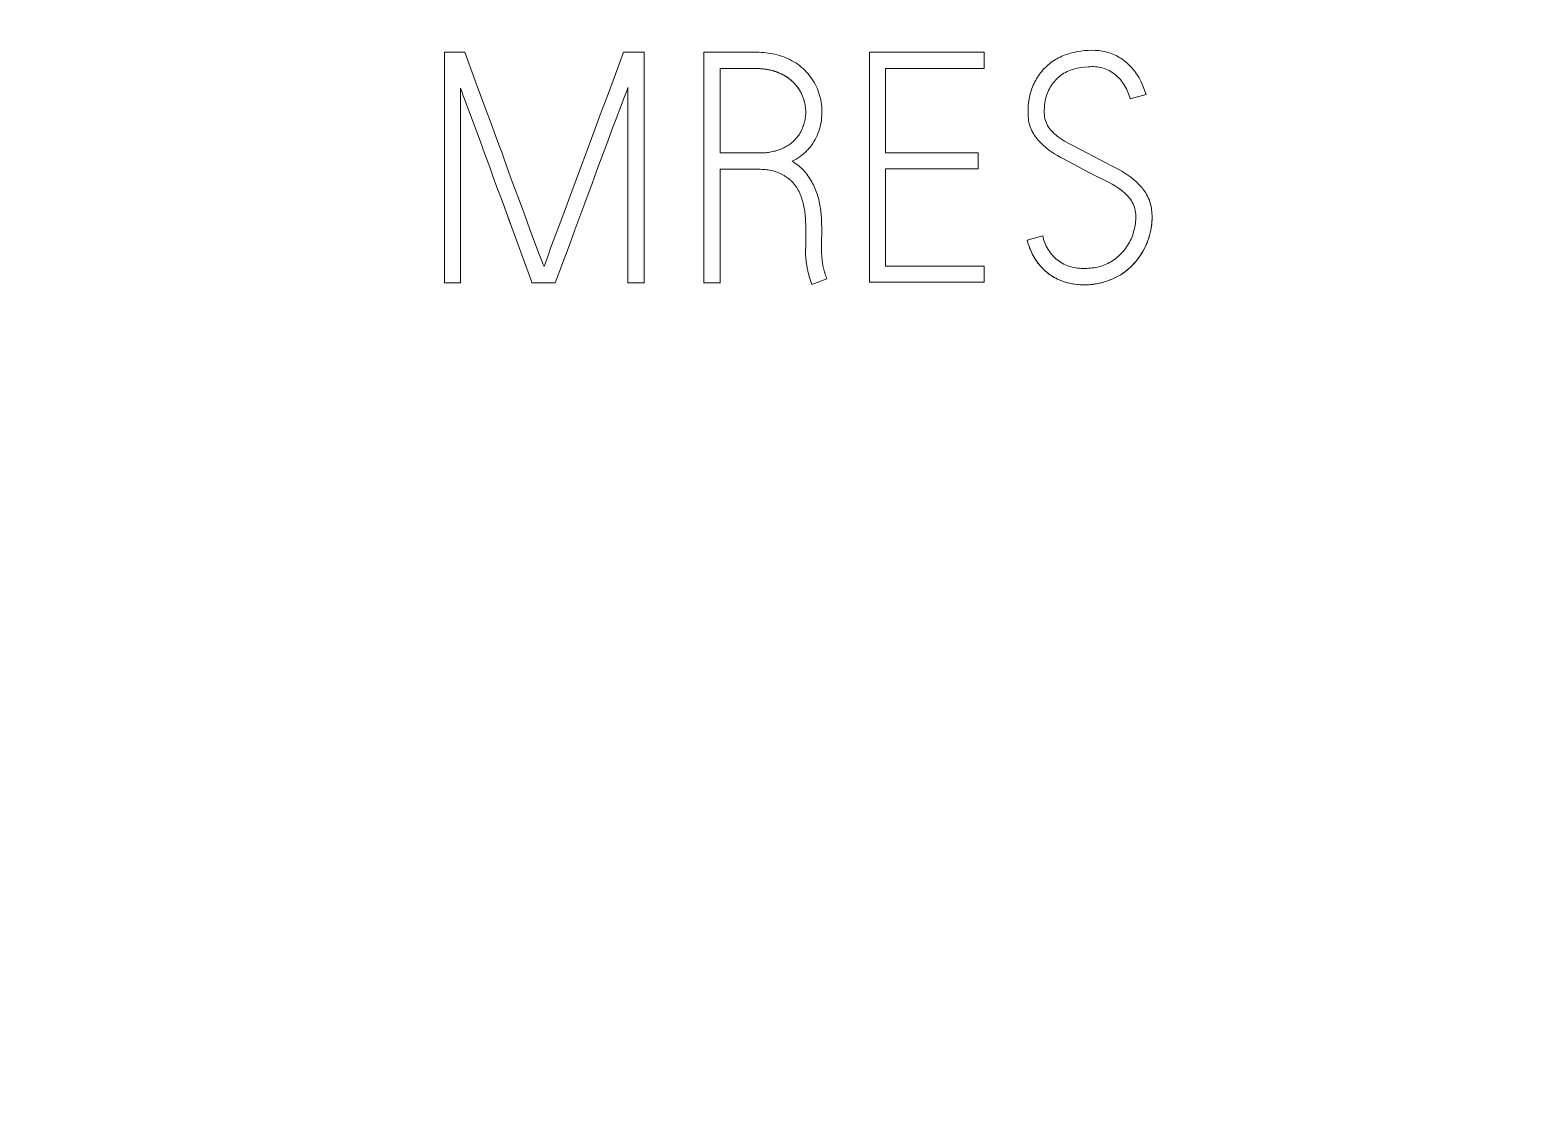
# Model space of a CAD drawing. Header units: millimetres. Extents: x 42356 to 50646, y 31507 to 39566.
# Drawn here: x 47630.87 to 47638.68, y 38407.02 to 38412.63 of the extents above; entities that cross this region are included whole.
import ezdxf

# ---------------------------------------------------------------- set-up
doc = ezdxf.new("R2010")
doc.units = ezdxf.units.MM
doc.set_wipeout_variables(frame=1)
doc.layers.add('000-PI-Oprema', color=30, linetype='Continuous', lineweight=5)

# ---------------------------------------------------------------- blocks, each defined once
blk = doc.blocks.new('A101_6ES7512-1DK01-0AB0')
at = {"layer": '000-PI-Oprema'}
for p, q in [((80, -19.773), (80, -20.973)), ((80.1065, -19.773), (80, -19.773)), ((80.1612, -19.9219), (80.1065, -19.773)), ((80.932, -19.773), (80.8833, -19.9054)), ((81.0402, -19.773), (80.932, -19.773)), ((81.0402, -20.973), (81.0402, -19.773)), ((81.3498, -19.773), (81.3498, -20.973)), ((81.6261, -19.773), (81.3498, -19.773)), ((82.2119, -19.773), (82.2119, -20.9697)), ((82.8094, -19.773), (82.2119, -19.773)), ((82.8094, -19.8579), (82.8094, -19.773)), ((80.8833, -19.9054), (80.8484, -20)), ((81.4347, -20.2973), (81.4347, -19.8579)), ((81.4347, -19.8579), (81.6261, -19.8579)), ((82.2951, -20.2973), (82.2951, -19.8579)), ((82.2951, -19.8579), (82.8094, -19.8579)), ((80.0849, -20.973), (80.0849, -19.9594)), ((80.1885, -19.9963), (80.1612, -19.9219)), ((80.9361, -20.0078), (80.949, -19.9734)), ((80.949, -19.9734), (80.9553, -19.9561)), ((80.9553, -19.9561), (80.9553, -20.973)), ((80.1158, -20.0455), (80.1857, -20.2343)), ((80.2158, -20.0707), (80.1885, -19.9963)), ((80.8274, -20.0567), (80.8063, -20.1133)), ((80.8484, -20), (80.8274, -20.0567)), ((83.57, -20.016), (83.6516, -19.9927)), ((80.2378, -20.1302), (80.2158, -20.0707)), ((80.2821, -20.249), (80.2378, -20.1302)), ((80.8063, -20.1133), (80.7851, -20.1699)), ((80.8776, -20.1626), (80.897, -20.111)), ((81.8807, -20.0844), (81.8807, -20.0794)), ((80.7851, -20.1699), (80.7426, -20.2831)), ((80.8455, -20.2488), (80.8776, -20.1626)), ((80.211, -20.3029), (80.1857, -20.2343)), ((80.2984, -20.2937), (80.2821, -20.249)), ((80.3092, -20.3235), (80.2984, -20.2937)), ((80.7426, -20.2831), (80.6235, -20.6044)), ((80.7943, -20.3867), (80.8455, -20.2488)), ((83.3105, -20.2795), (83.2939, -20.2709)), ((83.3436, -20.2968), (83.3105, -20.2795)), ((80.3359, -20.3982), (80.3092, -20.3235)), ((81.6394, -20.2973), (81.4347, -20.2973)), ((82.7778, -20.2973), (82.2951, -20.2973)), ((82.7778, -20.3805), (82.7778, -20.2973)), ((83.2081, -20.3201), (83.2581, -20.3468)), ((83.2581, -20.3468), (83.3412, -20.3914)), ((80.2548, -20.4233), (80.2737, -20.4748)), ((80.3521, -20.4429), (80.3359, -20.3982)), ((80.3685, -20.4875), (80.3521, -20.4429)), ((80.7688, -20.4556), (80.7943, -20.3867)), ((81.4347, -20.973), (81.4347, -20.3822)), ((81.4347, -20.3822), (81.6361, -20.3822)), ((82.2951, -20.8865), (82.2951, -20.3805)), ((82.2951, -20.3805), (82.7778, -20.3805)), ((80.3054, -20.5606), (80.2737, -20.4748)), ((80.3905, -20.547), (80.3685, -20.4875)), ((80.7308, -20.5592), (80.7688, -20.4556)), ((80.3054, -20.5606), (80.3367, -20.6466)), ((80.4181, -20.6213), (80.3905, -20.547)), ((80.6795, -20.6971), (80.7308, -20.5592)), ((80.3304, -20.6294), (80.3429, -20.6638)), ((80.4498, -20.9559), (80.3367, -20.6466)), ((80.4458, -20.6956), (80.4181, -20.6213)), ((81.8807, -20.6818), (81.8807, -20.7941)), ((80.4959, -20.8292), (80.4458, -20.6956)), ((80.5671, -20.7554), (80.5532, -20.7933)), ((80.654, -20.7661), (80.6795, -20.6971)), ((81.9623, -20.7616), (81.9623, -20.7857)), ((81.9639, -20.7317), (81.9639, -20.6984)), ((83.114, -20.7284), (83.0325, -20.7517)), ((80.5072, -20.8588), (80.4959, -20.8292)), ((80.5395, -20.8312), (80.5259, -20.8691)), ((80.5532, -20.7933), (80.5395, -20.8312)), ((80.5775, -20.973), (80.654, -20.7661)), ((81.9623, -20.7916), (81.9623, -20.7849)), ((81.9651, -20.8448), (81.9645, -20.8382)), ((80.5259, -20.8691), (80.5193, -20.8882)), ((82.8094, -20.8865), (82.2951, -20.8865)), ((82.8094, -20.9697), (82.8094, -20.8865)), ((80, -20.973), (80.0849, -20.973)), ((80.4498, -20.9559), (80.456, -20.973)), ((80.456, -20.973), (80.5775, -20.973)), ((80.9553, -20.973), (81.0402, -20.973)), ((81.3498, -20.973), (81.4347, -20.973)), ((81.9123, -20.9814), (81.9906, -20.9514)), ((82.2119, -20.9697), (82.8094, -20.9697))]:
    blk.add_line(p, q, dxfattribs=at)
for points in [[(81.8108, -20.3406), (81.8213, -20.3349), (81.8316, -20.3289), (81.8417, -20.3225), (81.8514, -20.3157), (81.8609, -20.3085), (81.87, -20.301), (81.8789, -20.2931), (81.8832, -20.289), (81.8873, -20.2848), (81.8914, -20.2805), (81.8954, -20.276), (81.8993, -20.2715), (81.9031, -20.2669), (81.9067, -20.2623), (81.9103, -20.2575), (81.9137, -20.2527), (81.917, -20.2478), (81.9233, -20.2377), (81.9291, -20.2274), (81.9345, -20.2169), (81.9395, -20.2061), (81.944, -20.1952), (81.9482, -20.184), (81.9519, -20.1728), (81.9552, -20.1613), (81.958, -20.1498), (81.9603, -20.1382), (81.9622, -20.1265), (81.9636, -20.1147), (81.9646, -20.1029), (81.9651, -20.091), (81.9652, -20.0791), (81.9648, -20.0673), (81.964, -20.0555), (81.9627, -20.0437), (81.961, -20.0319), (81.9588, -20.0203), (81.9562, -20.0087), (81.9531, -19.9973), (81.9496, -19.986), (81.9457, -19.9749), (81.9413, -19.9639), (81.9365, -19.953), (81.9312, -19.9424), (81.9256, -19.932), (81.9195, -19.9218), (81.9131, -19.9118), (81.9062, -19.9021), (81.899, -19.8927), (81.8915, -19.8835), (81.8836, -19.8747), (81.8753, -19.8662), (81.8667, -19.858), (81.8578, -19.8501), (81.8486, -19.8427), (81.8391, -19.8356), (81.8293, -19.8289), (81.8193, -19.8226), (81.809, -19.8168), (81.7985, -19.8113), (81.7879, -19.8062), (81.777, -19.8015), (81.766, -19.7972), (81.7549, -19.7932), (81.7436, -19.7896), (81.7322, -19.7864), (81.7207, -19.7836), (81.7091, -19.7811), (81.6974, -19.7789), (81.6856, -19.7771), (81.6737, -19.7756), (81.6619, -19.7745), (81.65, -19.7737), (81.638, -19.7732), (81.6261, -19.773)], [(83.6516, -19.9927), (83.6458, -19.9748), (83.6393, -19.9572), (83.6321, -19.9399), (83.6241, -19.923), (83.6153, -19.9065), (83.6056, -19.8906), (83.6004, -19.8828), (83.5949, -19.8752), (83.5893, -19.8678), (83.5834, -19.8604), (83.5773, -19.8533), (83.5709, -19.8464), (83.5643, -19.8397), (83.5575, -19.8332), (83.5505, -19.8269), (83.5432, -19.8209), (83.5358, -19.8152), (83.5282, -19.8097), (83.5204, -19.8045), (83.5124, -19.7995), (83.5043, -19.7949), (83.496, -19.7905), (83.4876, -19.7865), (83.479, -19.7827), (83.4702, -19.7793), (83.4614, -19.7762), (83.4524, -19.7735), (83.4433, -19.7711), (83.4341, -19.769), (83.4249, -19.7673), (83.4156, -19.7658), (83.4063, -19.7647), (83.397, -19.7638), (83.3876, -19.7632), (83.3688, -19.7628), (83.3499, -19.7633), (83.3311, -19.7647), (83.3124, -19.7669), (83.2938, -19.7698), (83.2754, -19.7736), (83.2572, -19.7783), (83.2393, -19.7839), (83.2304, -19.7871), (83.2217, -19.7905), (83.2131, -19.7941), (83.2045, -19.7981), (83.1961, -19.8022), (83.1879, -19.8066), (83.1798, -19.8113), (83.1718, -19.8163), (83.1641, -19.8215), (83.1564, -19.8269), (83.149, -19.8327), (83.1418, -19.8387), (83.1349, -19.845), (83.1281, -19.8515), (83.1215, -19.8582), (83.1152, -19.8651), (83.1091, -19.8723), (83.1032, -19.8797), (83.0976, -19.8872), (83.0922, -19.895), (83.087, -19.9028), (83.0821, -19.9109), (83.0775, -19.9191), (83.0731, -19.9274), (83.0689, -19.9359), (83.0651, -19.9444), (83.0615, -19.9531), (83.0581, -19.9619), (83.055, -19.9707), (83.0522, -19.9797), (83.0496, -19.9887), (83.0473, -19.9978), (83.0434, -20.0162), (83.0405, -20.0348), (83.0386, -20.0535), (83.0376, -20.0723), (83.0375, -20.0911), (83.0379, -20.1005), (83.0385, -20.1099), (83.0394, -20.1193), (83.0408, -20.1286), (83.0425, -20.1379), (83.0446, -20.147), (83.0472, -20.1561), (83.0502, -20.165), (83.0537, -20.1737), (83.0577, -20.1822), (83.0622, -20.1905), (83.067, -20.1986), (83.0721, -20.2065), (83.0776, -20.2142), (83.0834, -20.2218), (83.0894, -20.2291), (83.0957, -20.2362), (83.1021, -20.2431), (83.1087, -20.2498), (83.1156, -20.2562), (83.1297, -20.2685), (83.1445, -20.2801), (83.1598, -20.2909), (83.1755, -20.3012), (83.1917, -20.3109), (83.2081, -20.3201)], [(81.6261, -19.8579), (81.633, -19.858), (81.6399, -19.8582), (81.6468, -19.8586)], [(81.6412, -19.8583), (81.6362, -19.8581), (81.6311, -19.858)], [(81.6462, -19.8586), (81.6536, -19.8591), (81.6605, -19.8597), (81.6673, -19.8605), (81.6741, -19.8615), (81.6809, -19.8626), (81.6876, -19.8639), (81.6943, -19.8653), (81.701, -19.8669), (81.7076, -19.8686), (81.7141, -19.8705), (81.7206, -19.8725), (81.7271, -19.8747), (81.7335, -19.8771), (81.7398, -19.8796), (81.7461, -19.8822), (81.7522, -19.8851), (81.7583, -19.8881), (81.7644, -19.8913), (81.7703, -19.8946), (81.7762, -19.8981), (81.7819, -19.9017), (81.7876, -19.9056), (81.7932, -19.9096), (81.7987, -19.9137), (81.804, -19.9181), (81.8092, -19.9226), (81.8142, -19.9273), (81.8191, -19.9322), (81.8238, -19.9372), (81.8283, -19.9424), (81.8327, -19.9477), (81.8369, -19.9531), (81.8409, -19.9587), (81.8448, -19.9644), (81.8484, -19.9702), (81.8519, -19.9762), (81.8552, -19.9822), (81.8583, -19.9884), (81.8612, -19.9946), (81.864, -20.0009), (81.8665, -20.0073), (81.8688, -20.0138), (81.871, -20.0203), (81.8729, -20.0269), (81.8746, -20.0336), (81.8762, -20.0403), (81.8775, -20.047), (81.8785, -20.0538), (81.8794, -20.0606), (81.8801, -20.0674), (81.8805, -20.0743), (81.8807, -20.0811), (81.8807, -20.088), (81.8805, -20.0948), (81.88, -20.1017), (81.8794, -20.1085), (81.8785, -20.1153), (81.8774, -20.1221), (81.8761, -20.1288), (81.8746, -20.1355), (81.8729, -20.1422), (81.8709, -20.1488), (81.8688, -20.1553), (81.8665, -20.1617), (81.8639, -20.1681), (81.8612, -20.1744), (81.8582, -20.1806), (81.855, -20.1867), (81.8517, -20.1926), (81.8481, -20.1985), (81.8443, -20.2042), (81.8404, -20.2098), (81.8362, -20.2152), (81.8318, -20.2205), (81.8272, -20.2257), (81.8225, -20.2307), (81.8175, -20.2355), (81.8123, -20.2401), (81.807, -20.2446), (81.8016, -20.2488), (81.796, -20.2529), (81.7903, -20.2567), (81.7845, -20.2604), (81.7786, -20.2638), (81.7726, -20.2671), (81.7665, -20.2702), (81.7603, -20.2731), (81.754, -20.2759), (81.7477, -20.2784), (81.7413, -20.2808), (81.7348, -20.283), (81.7282, -20.2851), (81.7216, -20.2869), (81.7149, -20.2886), (81.7082, -20.2902), (81.7014, -20.2916), (81.6946, -20.2928), (81.6878, -20.2939), (81.6809, -20.2948), (81.674, -20.2956), (81.6671, -20.2962), (81.6602, -20.2967), (81.6532, -20.297), (81.6463, -20.2972), (81.6394, -20.2973)], [(81.6613, -19.8599), (81.6563, -19.8593), (81.6513, -19.8589)], [(81.6813, -19.8627), (81.6763, -19.8619), (81.6713, -19.8611), (81.6663, -19.8605)], [(81.7526, -19.8853), (81.7481, -19.8832), (81.7436, -19.8812), (81.7389, -19.8793), (81.7343, -19.8775), (81.7296, -19.8757), (81.7249, -19.874), (81.7202, -19.8724), (81.7154, -19.8709), (81.7106, -19.8695), (81.7058, -19.8682), (81.7009, -19.8669), (81.696, -19.8658), (81.6911, -19.8647), (81.6862, -19.8637)], [(81.7659, -19.8921), (81.7615, -19.8898), (81.7571, -19.8875)], [(81.783, -19.9024), (81.7788, -19.8997), (81.7746, -19.8971), (81.7703, -19.8946)], [(81.7992, -19.9141), (81.7952, -19.9111), (81.7912, -19.9081), (81.7871, -19.9052)], [(83.2939, -20.2709), (83.2605, -20.2539), (83.2439, -20.245), (83.2275, -20.2357), (83.2115, -20.2257), (83.1961, -20.2151), (83.1887, -20.2095), (83.1815, -20.2036), (83.1745, -20.1975), (83.1678, -20.1911), (83.1613, -20.1844), (83.1551, -20.1774), (83.1493, -20.17), (83.144, -20.1623), (83.1392, -20.1542), (83.1349, -20.1458), (83.1312, -20.1372), (83.1281, -20.1283), (83.1257, -20.1192), (83.124, -20.1099), (83.123, -20.1005), (83.1223, -20.091), (83.1221, -20.0816), (83.1222, -20.0722), (83.1226, -20.0629), (83.1234, -20.0535), (83.1257, -20.0348), (83.1272, -20.0254), (83.1291, -20.0162), (83.1314, -20.007), (83.134, -19.998), (83.1371, -19.9891), (83.1406, -19.9803), (83.1444, -19.9717), (83.1486, -19.9633), (83.1531, -19.9551), (83.158, -19.9471), (83.1633, -19.9393), (83.1689, -19.9318), (83.1748, -19.9245), (83.181, -19.9175), (83.1876, -19.9108), (83.1945, -19.9045), (83.2017, -19.8985), (83.2091, -19.8928), (83.2169, -19.8875), (83.2248, -19.8825), (83.233, -19.8779), (83.2414, -19.8736), (83.2499, -19.8697), (83.2586, -19.8662), (83.2674, -19.863), (83.2764, -19.8603), (83.2854, -19.8579), (83.2946, -19.8559), (83.3038, -19.8542), (83.3131, -19.8528), (83.3318, -19.8506), (83.3505, -19.8489), (83.3599, -19.8483), (83.3693, -19.848), (83.3787, -19.848), (83.3881, -19.8484), (83.3975, -19.8492), (83.4068, -19.8504), (83.4161, -19.8521), (83.4252, -19.8543), (83.4342, -19.857), (83.443, -19.8603), (83.4516, -19.8641), (83.46, -19.8683), (83.4682, -19.873), (83.4761, -19.8781), (83.4838, -19.8835), (83.4913, -19.8893), (83.4984, -19.8953), (83.5053, -19.9018), (83.5118, -19.9085), (83.518, -19.9155), (83.524, -19.9228), (83.5296, -19.9303), (83.535, -19.9381), (83.54, -19.9462), (83.5448, -19.9544), (83.5493, -19.9628), (83.5534, -19.9713), (83.5573, -19.98), (83.5609, -19.9889), (83.5643, -19.9978)], [(80.0849, -19.9594), (80.0909, -19.9767), (80.0971, -19.9939), (80.1033, -20.0112), (80.1158, -20.0455)], [(81.8106, -19.9239), (81.8068, -19.9205), (81.803, -19.9173)], [(81.8749, -20.0346), (81.8737, -20.0297), (81.8724, -20.0249), (81.871, -20.0201), (81.8694, -20.0153), (81.8678, -20.0106), (81.8661, -20.0059), (81.8642, -20.0013), (81.8623, -19.9966), (81.8602, -19.9921), (81.858, -19.9876), (81.8558, -19.9831), (81.8534, -19.9787), (81.851, -19.9743), (81.8484, -19.9701), (81.8458, -19.9658), (81.843, -19.9616), (81.8402, -19.9575), (81.8372, -19.9535), (81.8342, -19.9495), (81.8311, -19.9456), (81.8279, -19.9418), (81.8246, -19.9381), (81.8212, -19.9344), (81.8178, -19.9308), (81.8142, -19.9273)], [(80.897, -20.111), (80.9166, -20.0594), (80.9361, -20.0078)], [(81.8786, -20.0543), (81.8779, -20.0494), (81.877, -20.0444), (81.876, -20.0395)], [(81.8805, -20.0743), (81.8802, -20.0693), (81.8798, -20.0643), (81.8793, -20.0593)], [(83.5643, -19.9978), (83.5673, -20.0069), (83.57, -20.016)], [(80.211, -20.3029), (80.236, -20.3717), (80.2548, -20.4233)], [(81.9639, -20.6984), (81.9638, -20.6798), (81.9636, -20.6705), (81.9634, -20.6612), (81.963, -20.6519), (81.9625, -20.6426), (81.962, -20.6333), (81.9613, -20.624), (81.9605, -20.6147), (81.9595, -20.6055), (81.9585, -20.5963), (81.9572, -20.5871), (81.9559, -20.5779), (81.9543, -20.5688), (81.9526, -20.5597), (81.9507, -20.5507), (81.9487, -20.5417), (81.9464, -20.5328), (81.944, -20.5239), (81.9413, -20.515), (81.9384, -20.5063), (81.9353, -20.4976), (81.932, -20.4889), (81.9285, -20.4804), (81.9247, -20.4719), (81.9207, -20.4635), (81.9165, -20.4552), (81.9121, -20.447), (81.9074, -20.4389), (81.9025, -20.431), (81.8974, -20.4232), (81.8921, -20.4156), (81.8865, -20.4081), (81.8808, -20.4009), (81.8748, -20.3938), (81.8686, -20.3869), (81.8654, -20.3836), (81.8621, -20.3803), (81.8588, -20.377), (81.8555, -20.3738), (81.852, -20.3707), (81.8486, -20.3676), (81.845, -20.3646), (81.8415, -20.3617), (81.8378, -20.3588), (81.8341, -20.356), (81.8304, -20.3532), (81.8266, -20.3506), (81.8227, -20.348), (81.8188, -20.3454), (81.8148, -20.343), (81.8108, -20.3406)], [(83.0325, -20.7517), (83.0381, -20.7698), (83.0446, -20.7876), (83.0518, -20.8051), (83.0599, -20.8221), (83.0689, -20.8387), (83.0737, -20.8468), (83.0787, -20.8547), (83.084, -20.8625), (83.0895, -20.8701), (83.0953, -20.8775), (83.1013, -20.8848), (83.1075, -20.8919), (83.114, -20.8987), (83.1207, -20.9053), (83.1277, -20.9117), (83.1348, -20.9178), (83.1422, -20.9237), (83.1498, -20.9293), (83.1575, -20.9346), (83.1655, -20.9397), (83.1736, -20.9445), (83.1819, -20.9491), (83.1903, -20.9533), (83.1989, -20.9573), (83.2076, -20.961), (83.2165, -20.9644), (83.2255, -20.9674), (83.2346, -20.9702), (83.2438, -20.9727), (83.253, -20.9749), (83.2623, -20.9769), (83.2809, -20.9801), (83.2997, -20.9823), (83.3186, -20.9834), (83.3375, -20.9836), (83.3564, -20.9827), (83.3751, -20.9809), (83.3938, -20.9781), (83.4122, -20.9744), (83.4305, -20.9697), (83.4484, -20.9641), (83.4661, -20.9575), (83.4833, -20.95), (83.5001, -20.9416), (83.5165, -20.9323), (83.5245, -20.9274), (83.5323, -20.9222), (83.54, -20.9167), (83.5475, -20.9111), (83.5548, -20.9052), (83.562, -20.8991), (83.569, -20.8929), (83.5758, -20.8864), (83.5889, -20.8729), (83.6013, -20.8586), (83.6129, -20.8437), (83.6237, -20.8282), (83.6337, -20.8122), (83.6428, -20.7956), (83.6511, -20.7786), (83.6585, -20.7611), (83.6649, -20.7433), (83.6705, -20.7252), (83.675, -20.7068), (83.6786, -20.6883), (83.6812, -20.6695), (83.6827, -20.6507), (83.6832, -20.6412), (83.6833, -20.6317), (83.6832, -20.6222), (83.6827, -20.6127), (83.682, -20.6033), (83.681, -20.5939), (83.6796, -20.5846), (83.6778, -20.5753), (83.6757, -20.5661), (83.6733, -20.557), (83.6704, -20.5481), (83.6672, -20.5392), (83.6635, -20.5305), (83.6594, -20.5219), (83.6548, -20.5135), (83.65, -20.5053), (83.6448, -20.4974), (83.6393, -20.4896), (83.6336, -20.4821), (83.6276, -20.4748), (83.6213, -20.4677), (83.6149, -20.4608), (83.6082, -20.4541), (83.6014, -20.4476), (83.5872, -20.4352), (83.5724, -20.4235), (83.5571, -20.4125), (83.5415, -20.4021), (83.5256, -20.3924), (83.5094, -20.3831), (83.4929, -20.3743), (83.4763, -20.3657), (83.4429, -20.3489)], [(83.4097, -20.3317), (83.3767, -20.3143), (83.3436, -20.2968)], [(83.4429, -20.3489), (83.4263, -20.3404), (83.4097, -20.3317)], [(81.6361, -20.3822), (81.6443, -20.3823), (81.6525, -20.3826), (81.6607, -20.383), (81.6688, -20.3837), (81.6769, -20.3846), (81.685, -20.3857), (81.693, -20.3871), (81.701, -20.3887), (81.7089, -20.3905), (81.7168, -20.3926), (81.7246, -20.395), (81.7323, -20.3976), (81.7399, -20.4005), (81.7437, -20.4021), (81.7475, -20.4037), (81.7512, -20.4055), (81.7549, -20.4073), (81.7586, -20.4091), (81.7622, -20.4111), (81.7658, -20.4131), (81.7693, -20.4152), (81.7728, -20.4173), (81.7762, -20.4195), (81.7796, -20.4218), (81.783, -20.4242), (81.7863, -20.4266), (81.7895, -20.4291), (81.7927, -20.4316), (81.7959, -20.4342), (81.799, -20.4369), (81.802, -20.4397), (81.805, -20.4425), (81.8079, -20.4453), (81.8107, -20.4482), (81.8135, -20.4512), (81.8163, -20.4543), (81.819, -20.4573), (81.8216, -20.4605), (81.8241, -20.4637), (81.8266, -20.467), (81.829, -20.4703), (81.8313, -20.4736), (81.8336, -20.477), (81.8379, -20.484), (81.842, -20.491), (81.8458, -20.4983), (81.8493, -20.5056), (81.8526, -20.5131), (81.8557, -20.5207), (81.8586, -20.5283), (81.8612, -20.5361), (81.8637, -20.5439), (81.8659, -20.5519), (81.8679, -20.5598), (81.8698, -20.5678), (81.8715, -20.5759), (81.873, -20.584), (81.8743, -20.592), (81.8755, -20.6001), (81.8766, -20.6082), (81.8775, -20.6164), (81.8783, -20.6245), (81.879, -20.6327), (81.8795, -20.6408), (81.88, -20.649), (81.8803, -20.6572), (81.8805, -20.6654), (81.8807, -20.6736), (81.8807, -20.6818)], [(83.3916, -20.4172), (83.4256, -20.4336), (83.4425, -20.442), (83.4593, -20.4507), (83.4758, -20.4598), (83.492, -20.4695), (83.508, -20.4799), (83.5159, -20.4854), (83.5236, -20.4911), (83.5311, -20.4971), (83.5385, -20.5033), (83.5455, -20.5097), (83.5523, -20.5164), (83.5587, -20.5233), (83.5648, -20.5305), (83.5705, -20.538), (83.5757, -20.5457), (83.5804, -20.5538), (83.5846, -20.5621), (83.5883, -20.5707), (83.5913, -20.5796), (83.5938, -20.5887), (83.5957, -20.5979), (83.5972, -20.6072), (83.5981, -20.6165), (83.5987, -20.6259), (83.5987, -20.6353), (83.5984, -20.6447), (83.5977, -20.6541), (83.5966, -20.6635), (83.5952, -20.6729), (83.5935, -20.6823), (83.5914, -20.6915), (83.5891, -20.7008), (83.5864, -20.7099), (83.5805, -20.7278), (83.5772, -20.7366), (83.5736, -20.7453), (83.5697, -20.7538), (83.5654, -20.7621), (83.5609, -20.7703), (83.556, -20.7783), (83.5509, -20.7862), (83.5454, -20.7939), (83.5397, -20.8013), (83.5338, -20.8086), (83.5275, -20.8156), (83.5211, -20.8225), (83.5143, -20.8291), (83.5073, -20.8354), (83.5001, -20.8415), (83.4927, -20.8473), (83.485, -20.8529), (83.4772, -20.8582), (83.4691, -20.8631), (83.4609, -20.8677), (83.4525, -20.8719), (83.444, -20.8759), (83.4353, -20.8795), (83.4265, -20.8828), (83.4176, -20.8857), (83.4086, -20.8884), (83.3995, -20.8907), (83.3903, -20.8927), (83.381, -20.8944), (83.3716, -20.8957), (83.3622, -20.8968), (83.3528, -20.8975), (83.3433, -20.898), (83.3338, -20.8981), (83.3243, -20.898), (83.3148, -20.8976), (83.3053, -20.8969), (83.2959, -20.8959), (83.2865, -20.8945), (83.2771, -20.8929), (83.2679, -20.8909), (83.2588, -20.8885), (83.2498, -20.8857), (83.241, -20.8826), (83.2323, -20.8791), (83.2238, -20.8752), (83.2155, -20.8708)], [(83.3412, -20.3914), (83.3578, -20.4003), (83.3747, -20.4088), (83.3916, -20.4172)], [(80.6235, -20.6044), (80.5953, -20.6799), (80.5671, -20.7554)], [(83.6832, -20.6319), (83.6831, -20.6388), (83.6829, -20.6457), (83.6821, -20.6594), (83.6808, -20.673), (83.6789, -20.6866), (83.6765, -20.7001), (83.6736, -20.7135), (83.6701, -20.7267), (83.6662, -20.7399), (83.6618, -20.7529), (83.6569, -20.7657), (83.6515, -20.7783), (83.6456, -20.7907), (83.6393, -20.8028), (83.6325, -20.8148), (83.6253, -20.8264), (83.6176, -20.8378), (83.6095, -20.8488), (83.6009, -20.8596), (83.5919, -20.8699), (83.5826, -20.88), (83.5728, -20.8896), (83.5626, -20.8988), (83.552, -20.9076), (83.541, -20.916), (83.5297, -20.9239), (83.5181, -20.9313), (83.5061, -20.9383), (83.494, -20.9448), (83.4815, -20.9507)], [(81.9623, -20.7616), (81.9623, -20.7583), (81.9623, -20.755), (81.9624, -20.7517), (81.9625, -20.7483), (81.9627, -20.745), (81.9629, -20.7417), (81.9632, -20.7384), (81.9636, -20.735), (81.9639, -20.7317)], [(83.0849, -20.8638), (83.081, -20.8581), (83.0772, -20.8524), (83.07, -20.8407), (83.0633, -20.8286), (83.0571, -20.8163), (83.0513, -20.8038), (83.0459, -20.791), (83.041, -20.7781), (83.0365, -20.7649), (83.0325, -20.7517)], [(83.2155, -20.8708), (83.2074, -20.8661), (83.1996, -20.8608), (83.192, -20.8552), (83.1846, -20.8491), (83.1776, -20.8428), (83.1708, -20.8362), (83.1644, -20.8292), (83.1582, -20.822), (83.1524, -20.8146), (83.1469, -20.8068), (83.1417, -20.7989), (83.1369, -20.7907), (83.1325, -20.7823), (83.1284, -20.7737), (83.1247, -20.765), (83.1214, -20.756), (83.1185, -20.747), (83.1161, -20.7377), (83.114, -20.7284)], [(81.8791, -20.7941), (81.8791, -20.7996), (81.8791, -20.8051), (81.8792, -20.8105), (81.8793, -20.816), (81.8795, -20.8214), (81.8798, -20.8269), (81.8802, -20.8324), (81.8806, -20.8378), (81.8811, -20.8433), (81.8816, -20.8487), (81.8822, -20.8541), (81.8828, -20.8596), (81.8835, -20.865), (81.8843, -20.8704), (81.8851, -20.8758), (81.8859, -20.8812), (81.8869, -20.8866), (81.8878, -20.892), (81.8888, -20.8974), (81.8899, -20.9027), (81.8911, -20.9081), (81.8923, -20.9134), (81.8935, -20.9187), (81.8948, -20.924), (81.8962, -20.9293), (81.8976, -20.9345), (81.899, -20.9398), (81.9005, -20.945), (81.9021, -20.9502), (81.9037, -20.9555), (81.9054, -20.9607), (81.907, -20.9659), (81.9088, -20.971), (81.9105, -20.9762), (81.9123, -20.9814)], [(81.9645, -20.8382), (81.964, -20.8315), (81.9637, -20.8282), (81.9635, -20.8249), (81.9633, -20.8216), (81.9631, -20.8182), (81.9629, -20.8149), (81.9628, -20.8116), (81.9626, -20.8082), (81.9625, -20.8049), (81.9624, -20.8016), (81.9624, -20.7983), (81.9623, -20.7949), (81.9623, -20.7916)], [(80.5193, -20.8882), (80.513, -20.8736), (80.5072, -20.8588)], [(81.9906, -20.9514), (81.9894, -20.9483), (81.9882, -20.9452), (81.987, -20.942), (81.9859, -20.9389), (81.9848, -20.9358), (81.9837, -20.9326), (81.9826, -20.9295), (81.9815, -20.9263), (81.9805, -20.9231), (81.9795, -20.92), (81.9786, -20.9168), (81.9776, -20.9136), (81.9767, -20.9104), (81.9758, -20.9072), (81.975, -20.904), (81.9741, -20.9007), (81.9734, -20.8975), (81.9726, -20.8942), (81.9719, -20.891), (81.9712, -20.8877), (81.9706, -20.8844), (81.9699, -20.8812), (81.9694, -20.8779), (81.9688, -20.8746), (81.9683, -20.8713), (81.9678, -20.868), (81.9674, -20.8647), (81.9669, -20.8614), (81.9665, -20.8581), (81.9661, -20.8548), (81.9658, -20.8515), (81.9655, -20.8481), (81.9651, -20.8448)], [(83.1018, -20.8855), (83.0974, -20.8802), (83.0931, -20.8748), (83.089, -20.8693)], [(83.1208, -20.9054), (83.1159, -20.9006), (83.1111, -20.8957), (83.1064, -20.8906)], [(83.1364, -20.919), (83.1311, -20.9146), (83.1259, -20.9101)], [(83.1586, -20.9353), (83.1529, -20.9314), (83.1473, -20.9274), (83.1418, -20.9233)], [(83.1822, -20.9492), (83.1762, -20.9459), (83.1702, -20.9425), (83.1643, -20.939)], [(83.2008, -20.9581), (83.1946, -20.9553), (83.1884, -20.9523)], [(83.2265, -20.9678), (83.22, -20.9656), (83.2136, -20.9632), (83.2072, -20.9607)], [(83.4689, -20.9562), (83.4561, -20.9612), (83.4431, -20.9657), (83.4299, -20.9697), (83.4166, -20.9732), (83.4031, -20.9762), (83.3896, -20.9787), (83.376, -20.9806), (83.3623, -20.9821), (83.3486, -20.983), (83.3348, -20.9834), (83.3211, -20.9833), (83.3074, -20.9827), (83.2937, -20.9816), (83.2801, -20.9799), (83.2665, -20.9777), (83.2531, -20.9749), (83.2397, -20.9716), (83.2331, -20.9698)]]:
    blk.add_lwpolyline(points, dxfattribs=at)

msp = doc.modelspace()

# ---------------------------------------------------------------- wipeouts: each hides what was drawn before it
msp.add_wipeout([(47553.0259, 38490.8385), (47653.0259, 38490.8385), (47653.0259, 38373.7385), (47553.0259, 38373.7385)]).dxf.layer = '000-PI-Oprema'

# ---------------------------------------------------------------- next in the draw order: block references
at = {"layer": '000-PI-Oprema'}
msp.add_blockref('A101_6ES7512-1DK01-0AB0', (47553.0259, 38432.2885), dxfattribs=at)

doc.saveas('drawing.dxf')
